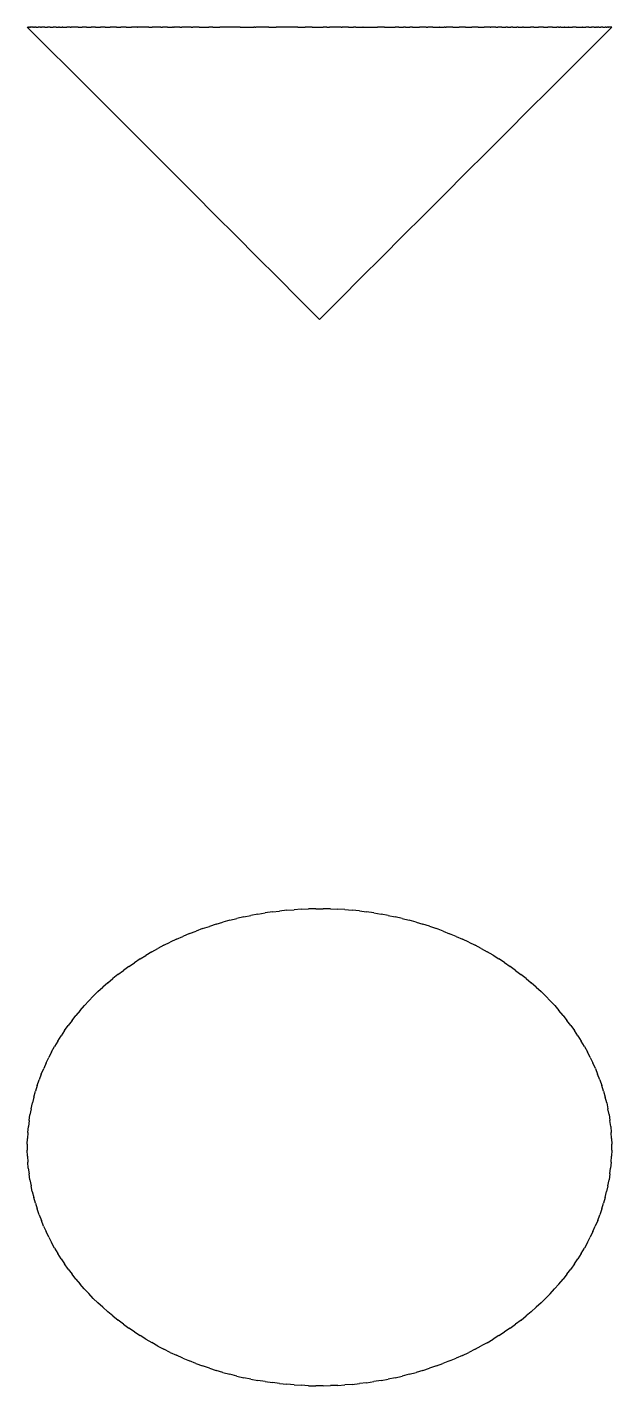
# Model space of a CAD drawing. Header units: metres. Extents: x 25 to 225, y -225 to -25.
# Drawn here: x 150 to 225, y -218.1 to -43.8 of the extents above; entities that cross this region are included whole.
import ezdxf

# ---------------------------------------------------------------- set-up
doc = ezdxf.new("R2010")
doc.units = ezdxf.units.M

msp = doc.modelspace()

# ---------------------------------------------------------------- linework, layer by layer
for p, q in [((150, -43.75), (150.02, -43.75)), ((150, -43.75), (152.7, -46.43)), ((150.05, -43.75), (150.02, -43.75)), ((150.05, -43.75), (150.09, -43.75)), ((150.09, -43.75), (150.12, -43.75)), ((150.19, -43.75), (150.12, -43.75)), ((150.19, -43.75), (150.21, -43.75)), ((150.21, -43.75), (150.3, -43.75)), ((150.37, -43.75), (150.3, -43.75)), ((150.42, -43.75), (150.37, -43.75)), ((150.42, -43.75), (150.46, -43.75)), ((150.58, -43.75), (150.46, -43.75)), ((150.74, -43.75), (150.58, -43.75)), ((150.74, -43.75), (150.79, -43.75)), ((150.95, -43.75), (150.79, -43.75)), ((150.95, -43.75), (151.04, -43.75)), ((151.16, -43.75), (151.04, -43.75)), ((151.16, -43.75), (151.41, -43.75)), ((151.67, -43.75), (151.41, -43.75)), ((151.67, -43.75), (151.68, -43.75)), ((151.71, -43.75), (151.68, -43.75)), ((151.71, -43.75), (151.84, -43.75)), ((151.96, -43.75), (151.84, -43.75)), ((152.05, -43.75), (151.96, -43.75)), ((152.05, -43.75), (152.07, -43.75)), ((152.26, -43.75), (152.07, -43.75)), ((152.26, -43.75), (152.31, -43.75)), ((152.31, -43.75), (152.6, -43.75)), ((152.94, -43.75), (152.6, -43.75)), ((152.94, -43.75), (153.12, -43.75)), ((153.12, -43.75), (153.33, -43.75)), ((153.71, -43.75), (153.33, -43.75)), ((153.71, -43.75), (154.01, -43.75)), ((154.14, -43.75), (154.01, -43.75)), ((154.14, -43.75), (154.22, -43.75)), ((154.22, -43.75), (154.48, -43.75)), ((154.57, -43.75), (154.48, -43.75)), ((154.57, -43.75), (154.6, -43.75)), ((154.61, -43.75), (154.6, -43.75)), ((154.61, -43.75), (155.03, -43.75)), ((155.03, -43.75), (155.1, -43.75)), ((155.38, -43.75), (155.1, -43.75)), ((155.5, -43.75), (155.38, -43.75)), ((155.5, -43.75), (155.66, -43.75)), ((156.01, -43.75), (155.66, -43.75)), ((156.52, -43.75), (156.01, -43.75)), ((156.52, -43.75), (156.55, -43.75)), ((156.55, -43.75), (157.06, -43.75)), ((157.14, -43.75), (157.06, -43.75)), ((157.61, -43.75), (157.14, -43.75)), ((157.61, -43.75), (158.19, -43.75)), ((158.77, -43.75), (158.19, -43.75)), ((158.77, -43.75), (159.39, -43.75)), ((160.01, -43.75), (159.39, -43.75)), ((160.01, -43.75), (160.04, -43.75)), ((160.04, -43.75), (160.66, -43.75)), ((161.32, -43.75), (160.66, -43.75)), ((161.32, -43.75), (161.35, -43.75)), ((161.45, -43.75), (161.35, -43.75)), ((161.45, -43.75), (162, -43.75)), ((162.69, -43.75), (162, -43.75)), ((162.69, -43.75), (162.72, -43.75)), ((162.72, -43.75), (163.4, -43.75)), ((164.12, -43.75), (163.4, -43.75)), ((164.12, -43.75), (164.15, -43.75)), ((164.86, -43.75), (164.15, -43.75)), ((165.61, -43.75), (164.86, -43.75)), ((165.61, -43.75), (166.04, -43.75)), ((166.38, -43.75), (166.04, -43.75)), ((167.15, -43.75), (166.38, -43.75)), ((167.15, -43.75), (167.18, -43.75)), ((167.18, -43.75), (167.26, -43.75)), ((167.26, -43.75), (167.38, -43.75)), ((167.95, -43.75), (167.38, -43.75)), ((168, -43.75), (167.95, -43.75)), ((168, -43.75), (168.65, -43.75)), ((168.75, -43.75), (168.65, -43.75)), ((168.75, -43.75), (168.84, -43.75)), ((168.96, -43.75), (168.84, -43.75)), ((169.57, -43.75), (168.96, -43.75)), ((169.57, -43.75), (169.84, -43.75)), ((170.39, -43.75), (169.84, -43.75)), ((170.39, -43.75), (170.41, -43.75)), ((171.03, -43.75), (170.41, -43.75)), ((171.03, -43.75), (171.23, -43.75)), ((172.08, -43.75), (171.23, -43.75)), ((172.08, -43.75), (172.1, -43.75)), ((172.1, -43.75), (172.94, -43.75)), ((172.94, -43.75), (173.29, -43.75)), ((173.48, -43.75), (173.29, -43.75)), ((173.8, -43.75), (173.48, -43.75)), ((173.8, -43.75), (174.68, -43.75)), ((174.68, -43.75), (174.71, -43.75)), ((175.56, -43.75), (174.71, -43.75)), ((175.56, -43.75), (175.57, -43.75)), ((176.39, -43.75), (175.57, -43.75)), ((176.45, -43.75), (176.39, -43.75)), ((177.34, -43.75), (176.45, -43.75)), ((177.34, -43.75), (177.36, -43.75)), ((177.36, -43.75), (178.25, -43.75)), ((178.25, -43.75), (178.27, -43.75)), ((178.27, -43.75), (179.07, -43.75)), ((179.16, -43.75), (179.07, -43.75)), ((179.16, -43.75), (179.17, -43.75)), ((179.2, -43.75), (179.17, -43.75)), ((179.2, -43.75), (179.32, -43.75)), ((180.07, -43.75), (179.32, -43.75)), ((180.99, -43.75), (180.07, -43.75)), ((180.99, -43.75), (181.91, -43.75)), ((181.91, -43.75), (181.95, -43.75)), ((182.84, -43.75), (181.95, -43.75)), ((183.77, -43.75), (182.84, -43.75)), ((182.84, -43.75), (182.84, -43.75)), ((183.77, -43.75), (183.78, -43.75)), ((184.7, -43.75), (183.78, -43.75)), ((184.7, -43.75), (185.63, -43.75)), ((184.7, -43.75), (184.7, -43.75)), ((185.63, -43.75), (185.64, -43.75)), ((186.57, -43.75), (185.64, -43.75)), ((186.57, -43.75), (187.5, -43.75)), ((186.57, -43.75), (186.57, -43.75)), ((187.5, -43.75), (187.97, -43.75)), ((188.42, -43.75), (187.97, -43.75)), ((188.42, -43.75), (188.43, -43.75)), ((188.43, -43.75), (188.78, -43.75)), ((188.43, -43.75), (188.43, -43.75)), ((189.37, -43.75), (188.78, -43.75)), ((190.3, -43.75), (189.37, -43.75)), ((190.3, -43.75), (190.41, -43.75)), ((191.23, -43.75), (190.41, -43.75)), ((191.23, -43.75), (191.86, -43.75)), ((192.16, -43.75), (191.86, -43.75)), ((192.16, -43.75), (193.07, -43.75)), ((192.16, -43.75), (192.16, -43.75)), ((193.09, -43.75), (193.07, -43.75)), ((193.09, -43.75), (193.98, -43.75)), ((194, -43.75), (193.98, -43.75)), ((194.01, -43.75), (194, -43.75)), ((194.01, -43.75), (194.93, -43.75)), ((195.83, -43.75), (194.93, -43.75)), ((195.84, -43.75), (195.83, -43.75)), ((195.84, -43.75), (196.73, -43.75)), ((196.73, -43.75), (196.75, -43.75)), ((196.75, -43.75), (197.21, -43.75)), ((197.66, -43.75), (197.21, -43.75)), ((197.66, -43.75), (198.28, -43.75)), ((198.55, -43.75), (198.28, -43.75)), ((198.55, -43.75), (199.07, -43.75)), ((199.43, -43.75), (199.07, -43.75)), ((199.44, -43.75), (199.43, -43.75)), ((199.44, -43.75), (200.32, -43.75)), ((201.18, -43.75), (200.32, -43.75)), ((201.2, -43.75), (201.18, -43.75)), ((201.2, -43.75), (201.4, -43.75)), ((201.95, -43.75), (201.4, -43.75)), ((202.06, -43.75), (201.95, -43.75)), ((202.06, -43.75), (202.9, -43.75)), ((202.92, -43.75), (202.9, -43.75)), ((202.92, -43.75), (203.5, -43.75)), ((203.64, -43.75), (203.5, -43.75)), ((203.64, -43.75), (203.73, -43.75)), ((203.77, -43.75), (203.73, -43.75)), ((204.59, -43.75), (203.77, -43.75)), ((204.61, -43.75), (204.59, -43.75)), ((204.61, -43.75), (205.38, -43.75)), ((205.38, -43.75), (205.43, -43.75)), ((206.25, -43.75), (205.43, -43.75)), ((206.25, -43.75), (207.05, -43.75)), ((207.85, -43.75), (207.05, -43.75)), ((207.85, -43.75), (208.62, -43.75)), ((209.39, -43.75), (208.62, -43.75)), ((209.39, -43.75), (209.48, -43.75)), ((210.14, -43.75), (209.48, -43.75)), ((210.14, -43.75), (210.36, -43.75)), ((210.76, -43.75), (210.36, -43.75)), ((210.85, -43.75), (210.76, -43.75)), ((210.88, -43.75), (210.85, -43.75)), ((210.88, -43.75), (211.42, -43.75)), ((211.54, -43.75), (211.42, -43.75)), ((211.6, -43.75), (211.54, -43.75)), ((211.6, -43.75), (212.04, -43.75)), ((212.2, -43.75), (212.04, -43.75)), ((212.31, -43.75), (212.2, -43.75)), ((212.31, -43.75), (212.81, -43.75)), ((212.94, -43.75), (212.81, -43.75)), ((213, -43.75), (212.94, -43.75)), ((213, -43.75), (213.55, -43.75)), ((213.65, -43.75), (213.55, -43.75)), ((213.68, -43.75), (213.65, -43.75)), ((213.68, -43.75), (214.34, -43.75)), ((214.34, -43.75), (214.57, -43.75)), ((214.99, -43.75), (214.57, -43.75)), ((214.99, -43.75), (215.61, -43.75)), ((216.23, -43.75), (215.61, -43.75)), ((216.23, -43.75), (216.81, -43.75)), ((217.39, -43.75), (216.81, -43.75)), ((217.39, -43.75), (217.86, -43.75)), ((217.86, -43.75), (217.94, -43.75)), ((218.14, -43.75), (217.94, -43.75)), ((218.14, -43.75), (218.33, -43.75)), ((218.45, -43.75), (218.33, -43.75)), ((218.48, -43.75), (218.45, -43.75)), ((218.48, -43.75), (218.76, -43.75)), ((218.76, -43.75), (218.91, -43.75)), ((218.99, -43.75), (218.91, -43.75)), ((218.99, -43.75), (219.46, -43.75)), ((219.5, -43.75), (219.46, -43.75)), ((219.5, -43.75), (219.97, -43.75)), ((220.39, -43.75), (219.97, -43.75)), ((220.43, -43.75), (220.39, -43.75)), ((220.43, -43.75), (220.86, -43.75)), ((220.86, -43.75), (221.24, -43.75)), ((221.29, -43.75), (221.24, -43.75)), ((221.29, -43.75), (221.67, -43.75)), ((222.06, -43.75), (221.67, -43.75)), ((222.06, -43.75), (222.31, -43.75)), ((222.31, -43.75), (222.4, -43.75)), ((225, -43.75), (222.32, -46.43)), ((222.69, -43.75), (222.4, -43.75)), ((222.74, -43.75), (222.69, -43.75)), ((222.74, -43.75), (222.95, -43.75)), ((223.04, -43.75), (222.95, -43.75)), ((223.04, -43.75), (223.12, -43.75)), ((223.12, -43.75), (223.16, -43.75)), ((223.33, -43.75), (223.16, -43.75)), ((223.33, -43.75), (223.5, -43.75)), ((223.5, -43.75), (223.59, -43.75)), ((223.8, -43.75), (223.59, -43.75)), ((223.84, -43.75), (223.8, -43.75)), ((223.84, -43.75), (224.05, -43.75)), ((224.05, -43.75), (224.14, -43.75)), ((224.26, -43.75), (224.14, -43.75)), ((224.26, -43.75), (224.42, -43.75)), ((224.58, -43.75), (224.42, -43.75)), ((224.58, -43.75), (224.6, -43.75)), ((224.7, -43.75), (224.6, -43.75)), ((224.77, -43.75), (224.7, -43.75)), ((224.81, -43.75), (224.77, -43.75)), ((224.81, -43.75), (224.88, -43.75)), ((224.95, -43.75), (224.88, -43.75)), ((224.95, -43.75), (224.98, -43.75)), ((225, -43.75), (224.98, -43.75)), ((155.4, -49.11), (152.7, -46.43)), ((219.64, -49.11), (222.32, -46.43)), ((155.4, -49.11), (158.07, -51.79)), ((219.64, -49.11), (216.96, -51.79)), ((160.75, -54.46), (158.07, -51.79)), ((214.29, -54.46), (216.96, -51.79)), ((160.75, -54.46), (163.42, -57.14)), ((214.29, -54.46), (211.61, -57.14)), ((166.1, -59.82), (163.42, -57.14)), ((208.93, -59.82), (211.61, -57.14)), ((166.1, -59.82), (168.77, -62.5)), ((208.93, -59.82), (206.25, -62.5)), ((171.45, -65.18), (168.77, -62.5)), ((203.57, -65.18), (206.25, -62.5)), ((171.45, -65.18), (174.12, -67.86)), ((203.57, -65.18), (200.89, -67.86)), ((176.8, -70.54), (174.12, -67.86)), ((198.21, -70.54), (200.89, -67.86)), ((176.8, -70.54), (179.47, -73.21)), ((198.21, -70.54), (195.54, -73.21)), ((182.15, -75.89), (179.47, -73.21)), ((192.86, -75.89), (195.54, -73.21)), ((182.15, -75.89), (184.82, -78.57)), ((192.86, -75.89), (190.18, -78.57)), ((187.5, -81.25), (184.82, -78.57)), ((187.5, -81.25), (190.18, -78.57)), ((185.16, -156.94), (186.1, -156.91)), ((187.03, -156.88), (186.1, -156.91)), ((187.03, -156.88), (187.97, -156.89)), ((188.9, -156.9), (187.97, -156.89)), ((188.9, -156.9), (189.84, -156.95)), ((174.24, -158.86), (175.12, -158.61)), ((176, -158.36), (175.12, -158.61)), ((176, -158.36), (176.9, -158.14)), ((177.79, -157.92), (176.9, -158.14)), ((177.79, -157.92), (178.7, -157.75)), ((179.61, -157.57), (178.7, -157.75)), ((179.61, -157.57), (180.53, -157.42)), ((181.45, -157.28), (180.53, -157.42)), ((181.45, -157.28), (182.38, -157.18)), ((183.3, -157.07), (182.38, -157.18)), ((183.3, -157.07), (184.23, -157.01)), ((185.16, -156.94), (184.23, -157.01)), ((190.77, -157), (189.84, -156.95)), ((190.77, -157), (191.7, -157.08)), ((192.63, -157.17), (191.7, -157.08)), ((192.63, -157.17), (193.55, -157.29)), ((194.47, -157.42), (193.55, -157.29)), ((194.47, -157.42), (195.39, -157.58)), ((196.3, -157.74), (195.39, -157.58)), ((196.3, -157.74), (197.2, -157.93)), ((198.11, -158.13), (197.2, -157.93)), ((198.11, -158.13), (199, -158.37)), ((199.89, -158.6), (199, -158.37)), ((199.89, -158.6), (200.76, -158.87)), ((170.81, -160.08), (169.98, -160.44)), ((170.81, -160.08), (171.66, -159.76)), ((172.5, -159.44), (171.66, -159.76)), ((172.5, -159.44), (173.37, -159.15)), ((174.24, -158.86), (173.37, -159.15)), ((201.63, -159.14), (200.76, -158.87)), ((201.63, -159.14), (202.49, -159.44)), ((203.35, -159.75), (202.49, -159.44)), ((203.35, -159.75), (204.19, -160.09)), ((205.02, -160.43), (204.19, -160.09)), ((165.99, -162.42), (166.77, -162)), ((167.55, -161.57), (166.77, -162)), ((167.55, -161.57), (168.35, -161.18)), ((169.16, -160.79), (168.35, -161.18)), ((169.16, -160.79), (169.98, -160.44)), ((205.02, -160.43), (205.84, -160.8)), ((206.65, -161.18), (205.84, -160.8)), ((206.65, -161.18), (207.45, -161.58)), ((208.24, -161.99), (207.45, -161.58)), ((208.24, -161.99), (209, -162.43)), ((163.04, -164.29), (163.76, -163.81)), ((164.49, -163.33), (163.76, -163.81)), ((164.49, -163.33), (165.24, -162.87)), ((165.99, -162.42), (165.24, -162.87)), ((209.77, -162.86), (209, -162.43)), ((209.77, -162.86), (210.51, -163.33)), ((211.24, -163.8), (210.51, -163.33)), ((211.24, -163.8), (211.95, -164.3)), ((161.65, -165.32), (160.99, -165.86)), ((161.65, -165.32), (162.35, -164.8)), ((163.04, -164.29), (162.35, -164.8)), ((212.66, -164.8), (211.95, -164.3)), ((212.66, -164.8), (213.34, -165.32)), ((214.02, -165.85), (213.34, -165.32)), ((159.08, -167.53), (159.7, -166.96)), ((160.33, -166.4), (159.7, -166.96)), ((160.33, -166.4), (160.99, -165.86)), ((214.02, -165.85), (214.66, -166.4)), ((215.31, -166.96), (214.66, -166.4)), ((215.31, -166.96), (215.92, -167.53)), ((157.89, -168.71), (157.34, -169.32)), ((157.89, -168.71), (158.48, -168.12)), ((159.08, -167.53), (158.48, -168.12)), ((216.52, -168.11), (215.92, -167.53)), ((216.52, -168.11), (217.1, -168.72)), ((217.67, -169.32), (217.1, -168.72)), ((155.75, -171.21), (156.26, -170.57)), ((156.78, -169.94), (156.26, -170.57)), ((156.78, -169.94), (157.34, -169.32)), ((217.67, -169.32), (218.21, -169.94)), ((218.74, -170.57), (218.21, -169.94)), ((218.74, -170.57), (219.24, -171.21)), ((154.79, -172.52), (154.36, -173.2)), ((154.79, -172.52), (155.27, -171.87)), ((155.75, -171.21), (155.27, -171.87)), ((219.74, -171.86), (219.24, -171.21)), ((219.74, -171.86), (220.2, -172.53)), ((220.65, -173.19), (220.2, -172.53)), ((153.92, -173.87), (153.52, -174.56)), ((153.92, -173.87), (154.36, -173.2)), ((220.65, -173.19), (221.07, -173.88)), ((221.49, -174.56), (221.07, -173.88)), ((152.42, -176.67), (152.78, -175.96)), ((153.13, -175.26), (152.78, -175.96)), ((153.13, -175.26), (153.52, -174.56)), ((221.49, -174.56), (221.86, -175.26)), ((222.23, -175.96), (221.86, -175.26)), ((222.23, -175.96), (222.56, -176.67)), ((151.81, -178.11), (152.12, -177.39)), ((152.42, -176.67), (152.12, -177.39)), ((222.9, -177.39), (222.56, -176.67)), ((222.9, -177.39), (223.18, -178.11)), ((151.28, -179.58), (151.06, -180.32)), ((151.28, -179.58), (151.54, -178.84)), ((151.81, -178.11), (151.54, -178.84)), ((223.47, -178.84), (223.18, -178.11)), ((223.47, -178.84), (223.71, -179.58)), ((223.95, -180.32), (223.71, -179.58)), ((150.84, -181.06), (150.67, -181.81)), ((150.84, -181.06), (151.06, -180.32)), ((223.95, -180.32), (224.15, -181.06)), ((224.35, -181.81), (224.15, -181.06)), ((150.49, -182.56), (150.36, -183.32)), ((150.49, -182.56), (150.67, -181.81)), ((224.35, -181.81), (224.5, -182.56)), ((224.65, -183.31), (224.5, -182.56)), ((150.24, -184.07), (150.15, -184.83)), ((150.24, -184.07), (150.36, -183.32)), ((224.65, -183.31), (224.75, -184.07)), ((224.86, -184.83), (224.75, -184.07)), ((150, -187.12), (150.04, -186.36)), ((150.07, -185.59), (150.04, -186.36)), ((150.07, -185.59), (150.15, -184.83)), ((224.86, -184.83), (224.92, -185.59)), ((224.97, -186.36), (224.92, -185.59)), ((224.97, -186.36), (224.99, -187.12)), ((150, -187.12), (150.01, -187.88)), ((150.03, -188.64), (150.01, -187.88)), ((225, -187.88), (224.96, -188.64)), ((225, -187.88), (224.99, -187.12)), ((150.03, -188.64), (150.08, -189.41)), ((150.14, -190.17), (150.08, -189.41)), ((224.93, -189.41), (224.85, -190.17)), ((224.93, -189.41), (224.96, -188.64)), ((150.14, -190.17), (150.25, -190.93)), ((150.35, -191.69), (150.25, -190.93)), ((150.35, -191.69), (150.5, -192.44)), ((224.51, -192.44), (224.64, -191.68)), ((224.76, -190.93), (224.64, -191.68)), ((224.76, -190.93), (224.85, -190.17)), ((150.65, -193.19), (150.5, -192.44)), ((150.65, -193.19), (150.85, -193.94)), ((224.16, -193.94), (224.33, -193.19)), ((224.51, -192.44), (224.33, -193.19)), ((151.05, -194.68), (150.85, -193.94)), ((151.05, -194.68), (151.29, -195.42)), ((223.72, -195.42), (223.94, -194.68)), ((224.16, -193.94), (223.94, -194.68)), ((151.53, -196.16), (151.29, -195.42)), ((151.53, -196.16), (151.82, -196.89)), ((152.1, -197.61), (151.82, -196.89)), ((223.19, -196.89), (222.88, -197.61)), ((223.19, -196.89), (223.46, -196.16)), ((223.72, -195.42), (223.46, -196.16)), ((152.1, -197.61), (152.44, -198.33)), ((152.77, -199.04), (152.44, -198.33)), ((222.58, -198.33), (222.22, -199.04)), ((222.58, -198.33), (222.88, -197.61)), ((152.77, -199.04), (153.14, -199.74)), ((153.51, -200.44), (153.14, -199.74)), ((153.51, -200.44), (153.93, -201.12)), ((221.08, -201.13), (221.48, -200.44)), ((221.87, -199.74), (221.48, -200.44)), ((221.87, -199.74), (222.22, -199.04)), ((154.35, -201.81), (153.93, -201.12)), ((154.35, -201.81), (154.8, -202.47)), ((220.21, -202.48), (220.64, -201.8)), ((221.08, -201.13), (220.64, -201.8)), ((155.26, -203.14), (154.8, -202.47)), ((155.26, -203.14), (155.76, -203.79)), ((156.26, -204.43), (155.76, -203.79)), ((219.25, -203.79), (218.74, -204.43)), ((219.25, -203.79), (219.73, -203.13)), ((220.21, -202.48), (219.73, -203.13)), ((156.26, -204.43), (156.79, -205.06)), ((157.33, -205.68), (156.79, -205.06)), ((157.33, -205.68), (157.9, -206.28)), ((217.11, -206.29), (217.66, -205.68)), ((218.22, -205.06), (217.66, -205.68)), ((218.22, -205.06), (218.74, -204.43)), ((158.48, -206.89), (157.9, -206.28)), ((158.48, -206.89), (159.08, -207.47)), ((159.69, -208.04), (159.08, -207.47)), ((215.92, -207.47), (215.3, -208.04)), ((215.92, -207.47), (216.52, -206.88)), ((217.11, -206.29), (216.52, -206.88)), ((159.69, -208.04), (160.34, -208.6)), ((160.98, -209.15), (160.34, -208.6)), ((160.98, -209.15), (161.66, -209.68)), ((213.35, -209.68), (214.01, -209.14)), ((214.67, -208.6), (214.01, -209.14)), ((214.67, -208.6), (215.3, -208.04)), ((162.34, -210.2), (161.66, -209.68)), ((162.34, -210.2), (163.05, -210.7)), ((163.76, -211.2), (163.05, -210.7)), ((211.96, -210.71), (211.24, -211.19)), ((211.96, -210.71), (212.65, -210.2)), ((213.35, -209.68), (212.65, -210.2)), ((163.76, -211.2), (164.49, -211.67)), ((165.23, -212.14), (164.49, -211.67)), ((165.23, -212.14), (166, -212.57)), ((166.76, -213.01), (166, -212.57)), ((209.01, -212.58), (208.23, -213)), ((209.01, -212.58), (209.76, -212.13)), ((210.51, -211.67), (209.76, -212.13)), ((210.51, -211.67), (211.24, -211.19)), ((166.76, -213.01), (167.55, -213.42)), ((168.35, -213.82), (167.55, -213.42)), ((168.35, -213.82), (169.16, -214.2)), ((169.98, -214.57), (169.16, -214.2)), ((205.84, -214.21), (205.02, -214.56)), ((205.84, -214.21), (206.65, -213.82)), ((207.45, -213.43), (206.65, -213.82)), ((207.45, -213.43), (208.23, -213)), ((169.98, -214.57), (170.81, -214.91)), ((171.65, -215.25), (170.81, -214.91)), ((171.65, -215.25), (172.51, -215.56)), ((173.37, -215.86), (172.51, -215.56)), ((173.37, -215.86), (174.24, -216.13)), ((175.11, -216.4), (174.24, -216.13)), ((200.76, -216.14), (199.88, -216.39)), ((200.76, -216.14), (201.63, -215.85)), ((202.5, -215.56), (201.63, -215.85)), ((202.5, -215.56), (203.34, -215.24)), ((204.19, -214.92), (203.34, -215.24)), ((204.19, -214.92), (205.02, -214.56)), ((175.11, -216.4), (176, -216.63)), ((176.89, -216.87), (176, -216.63)), ((176.89, -216.87), (177.8, -217.07)), ((178.7, -217.26), (177.8, -217.07)), ((178.7, -217.26), (179.61, -217.42)), ((180.53, -217.58), (179.61, -217.42)), ((180.53, -217.58), (181.45, -217.71)), ((182.37, -217.83), (181.45, -217.71)), ((182.37, -217.83), (183.3, -217.92)), ((184.23, -218), (183.3, -217.92)), ((191.7, -217.93), (190.77, -217.99)), ((191.7, -217.93), (192.62, -217.82)), ((193.55, -217.72), (192.62, -217.82)), ((193.55, -217.72), (194.47, -217.58)), ((195.39, -217.43), (194.47, -217.58)), ((195.39, -217.43), (196.3, -217.25)), ((197.21, -217.08), (196.3, -217.25)), ((197.21, -217.08), (198.1, -216.86)), ((199, -216.64), (198.1, -216.86)), ((199, -216.64), (199.88, -216.39)), ((184.23, -218), (185.16, -218.05)), ((186.1, -218.1), (185.16, -218.05)), ((186.1, -218.1), (187.03, -218.11)), ((187.97, -218.12), (187.03, -218.11)), ((187.97, -218.12), (188.9, -218.09)), ((189.84, -218.06), (188.9, -218.09)), ((189.84, -218.06), (190.77, -217.99))]:
    msp.add_line(p, q)

doc.saveas('drawing.dxf')
